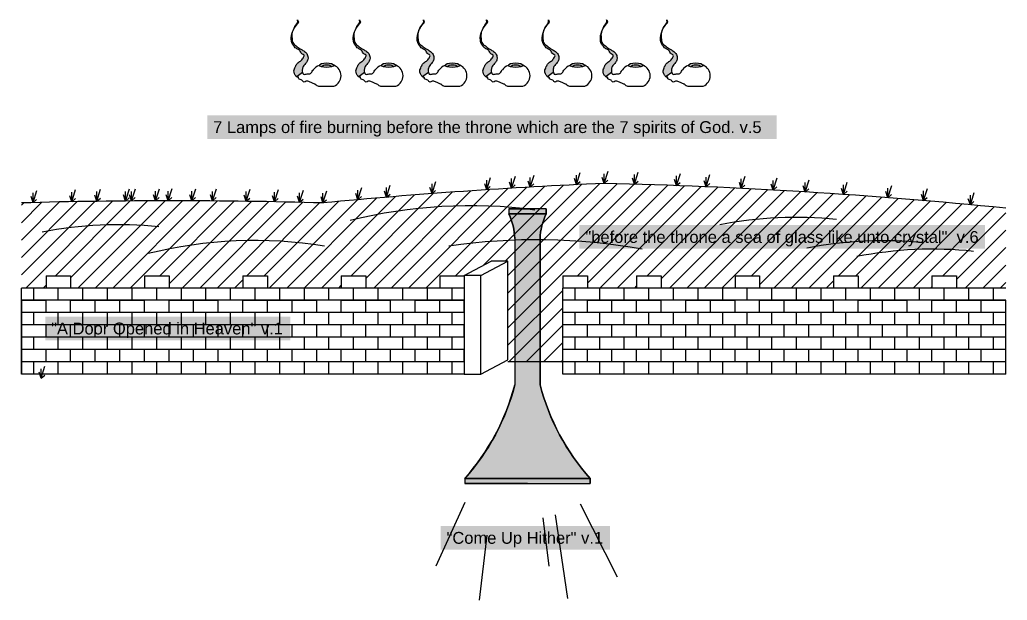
# Model space of a CAD drawing. Header units: inches. Extents: x 10.8 to 60.5, y 1.2 to 19.4.
# Drawn here: x 11.74 to 21.77, y 1.19 to 7.08 of the extents above; entities that cross this region are included whole.
import ezdxf

# ---------------------------------------------------------------- set-up
doc = ezdxf.new("R2010")
doc.units = ezdxf.units.IN
doc.header["$MEASUREMENT"] = 0
for name, color, linetype in [('crystalsea', 130, 'Continuous'), ('Door', 162, 'Continuous'), ('grass', 100, 'Continuous'), ('lamps', 20, 'Continuous'), ('text', 18, 'Continuous'), ('trumpet', 26, 'Continuous')]:
    doc.layers.add(name, color=color, linetype=linetype)
doc.styles.get("Standard").update_dxf_attribs({"font": 'arial.ttf'})

msp = doc.modelspace()

# ---------------------------------------------------------------- hatches: boundary and pattern name
at = {"layer": 'crystalsea'}
h = msp.add_hatch(dxfattribs=at)
h.set_pattern_fill('ANSI31', color=256)
h.set_pattern_definition([(45, (0, -1.25184), (-0.08838835, 0.08838835), [])])
edge = h.paths.add_edge_path()
edge.add_arc((16.387, -48.831), 54.27, 84.3214, 88.6354)
edge.add_arc((20.002, -48.797), 54.27, 92.4537, 95.4783)
edge.add_arc((13.282, -49.023), 54.27, 88.3744, 91.6104)
edge.add_line((11.757, 5.226), (11.757, 4.362))
edge.add_line((11.757, 4.362), (12.007, 4.362))
edge.add_line((12.007, 4.362), (12.007, 4.487))
edge.add_line((12.007, 4.487), (12.257, 4.487))
edge.add_line((12.257, 4.487), (12.257, 4.362))
edge.add_line((12.257, 4.362), (13.007, 4.362))
edge.add_line((13.007, 4.362), (13.007, 4.487))
edge.add_line((13.007, 4.487), (13.257, 4.487))
edge.add_line((13.257, 4.487), (13.257, 4.362))
edge.add_line((13.257, 4.362), (14.007, 4.362))
edge.add_line((14.007, 4.362), (14.007, 4.487))
edge.add_line((14.007, 4.487), (14.257, 4.487))
edge.add_line((14.257, 4.487), (14.257, 4.362))
edge.add_line((14.257, 4.362), (15.007, 4.362))
edge.add_line((15.007, 4.362), (15.007, 4.487))
edge.add_line((15.007, 4.487), (15.257, 4.487))
edge.add_line((15.257, 4.487), (15.257, 4.362))
edge.add_line((15.257, 4.362), (16.007, 4.362))
edge.add_line((16.007, 4.362), (16.007, 4.487))
edge.add_line((16.007, 4.487), (16.252, 4.487))
edge.add_line((16.252, 4.487), (16.531, 4.635))
edge.add_line((16.531, 4.635), (16.7, 4.635))
edge.add_line((16.7, 4.635), (16.7, 3.612))
edge.add_line((16.7, 3.612), (17.257, 3.612))
edge.add_line((17.257, 3.612), (17.257, 4.487))
edge.add_line((17.257, 4.487), (17.507, 4.487))
edge.add_line((17.507, 4.487), (17.507, 4.362))
edge.add_line((17.507, 4.362), (18.007, 4.362))
edge.add_line((18.007, 4.362), (18.007, 4.487))
edge.add_line((18.007, 4.487), (18.257, 4.487))
edge.add_line((18.257, 4.487), (18.257, 4.362))
edge.add_line((18.257, 4.362), (19.007, 4.362))
edge.add_line((19.007, 4.362), (19.007, 4.487))
edge.add_line((19.007, 4.487), (19.257, 4.487))
edge.add_line((19.257, 4.487), (19.257, 4.362))
edge.add_line((19.257, 4.362), (20.007, 4.362))
edge.add_line((20.007, 4.362), (20.007, 4.487))
edge.add_line((20.007, 4.487), (20.257, 4.487))
edge.add_line((20.257, 4.487), (20.257, 4.362))
edge.add_line((20.257, 4.362), (21.007, 4.362))
edge.add_line((21.007, 4.362), (21.007, 4.487))
edge.add_line((21.007, 4.487), (21.257, 4.487))
edge.add_line((21.257, 4.487), (21.257, 4.362))
edge.add_line((21.257, 4.362), (21.757, 4.362))
edge.add_line((21.757, 4.362), (21.757, 5.173))
at = {"layer": 'lamps'}
h = msp.add_hatch(color=256, dxfattribs=at)
h.dxf.hatch_style = 1
edge = h.paths.add_edge_path()
edge.add_spline(control_points=[(14.613, 6.55), (14.61, 6.559), (14.609, 6.578), (14.619, 6.617), (14.65, 6.644), (14.67, 6.679), (14.669, 6.716), (14.653, 6.753), (14.619, 6.773), (14.583, 6.791), (14.552, 6.82), (14.509, 6.845), (14.509, 6.89), (14.504, 6.92), (14.505, 6.938), (14.506, 6.944)], knot_values=[0.874791, 0.874791, 0.874791, 0.874791, 0.9005, 0.934808, 0.988404, 1.022052, 1.052139, 1.095228, 1.136187, 1.167196, 1.216585, 1.265599, 1.302203, 1.341432, 1.358074, 1.358074, 1.358074, 1.358074], degree=3, periodic=0)
edge.add_spline(control_points=[(14.506, 6.944), (14.502, 6.931), (14.497, 6.904), (14.5, 6.87), (14.508, 6.839), (14.527, 6.814), (14.551, 6.788), (14.592, 6.777), (14.596, 6.737), (14.638, 6.729), (14.617, 6.69), (14.595, 6.664), (14.556, 6.646), (14.541, 6.606), (14.521, 6.572), (14.53, 6.537), (14.54, 6.519), (14.547, 6.512)], knot_values=[0.035123, 0.035123, 0.035123, 0.035123, 0.076366, 0.115596, 0.137502, 0.17006, 0.210568, 0.241577, 0.284988, 0.309269, 0.340685, 0.381188, 0.422147, 0.459858, 0.504593, 0.535277, 0.563672, 0.563672, 0.563672, 0.563672], degree=3, periodic=0)
edge.add_spline(control_points=[(14.547, 6.512), (14.551, 6.512), (14.555, 6.511), (14.558, 6.51)], knot_values=[2.377214, 2.377214, 2.377214, 2.377214, 2.387354, 2.387354, 2.387354, 2.387354], degree=3, periodic=0)
edge.add_line((14.558, 6.51), (14.613, 6.55))
h = msp.add_hatch(color=256, dxfattribs=at)
h.dxf.hatch_style = 1
edge = h.paths.add_edge_path()
edge.add_spline(control_points=[(15.243, 6.55), (15.24, 6.559), (15.239, 6.578), (15.249, 6.617), (15.28, 6.644), (15.3, 6.679), (15.299, 6.716), (15.283, 6.753), (15.249, 6.773), (15.213, 6.791), (15.182, 6.82), (15.139, 6.845), (15.139, 6.89), (15.134, 6.92), (15.135, 6.938), (15.136, 6.944)], knot_values=[0.874791, 0.874791, 0.874791, 0.874791, 0.9005, 0.934808, 0.988404, 1.022052, 1.052139, 1.095228, 1.136187, 1.167196, 1.216585, 1.265599, 1.302203, 1.341432, 1.358074, 1.358074, 1.358074, 1.358074], degree=3, periodic=0)
edge.add_spline(control_points=[(15.136, 6.944), (15.132, 6.931), (15.127, 6.904), (15.13, 6.87), (15.138, 6.839), (15.157, 6.814), (15.181, 6.788), (15.221, 6.777), (15.226, 6.737), (15.268, 6.729), (15.247, 6.69), (15.225, 6.664), (15.186, 6.646), (15.171, 6.606), (15.151, 6.572), (15.16, 6.537), (15.17, 6.519), (15.177, 6.512)], knot_values=[0.035123, 0.035123, 0.035123, 0.035123, 0.076366, 0.115596, 0.137502, 0.17006, 0.210568, 0.241577, 0.284988, 0.309269, 0.340685, 0.381188, 0.422147, 0.459858, 0.504593, 0.535277, 0.563672, 0.563672, 0.563672, 0.563672], degree=3, periodic=0)
edge.add_spline(control_points=[(15.177, 6.512), (15.181, 6.512), (15.185, 6.511), (15.188, 6.51)], knot_values=[2.377214, 2.377214, 2.377214, 2.377214, 2.387354, 2.387354, 2.387354, 2.387354], degree=3, periodic=0)
edge.add_line((15.188, 6.51), (15.243, 6.55))
h = msp.add_hatch(color=256, dxfattribs=at)
h.dxf.hatch_style = 1
edge = h.paths.add_edge_path()
edge.add_spline(control_points=[(15.892, 6.55), (15.889, 6.559), (15.888, 6.578), (15.898, 6.617), (15.929, 6.644), (15.949, 6.679), (15.948, 6.716), (15.932, 6.753), (15.898, 6.773), (15.862, 6.791), (15.831, 6.82), (15.788, 6.845), (15.788, 6.89), (15.783, 6.92), (15.784, 6.938), (15.785, 6.944)], knot_values=[0.874791, 0.874791, 0.874791, 0.874791, 0.9005, 0.934808, 0.988404, 1.022052, 1.052139, 1.095228, 1.136187, 1.167196, 1.216585, 1.265599, 1.302203, 1.341432, 1.358074, 1.358074, 1.358074, 1.358074], degree=3, periodic=0)
edge.add_spline(control_points=[(15.785, 6.944), (15.781, 6.931), (15.776, 6.904), (15.779, 6.87), (15.787, 6.839), (15.806, 6.814), (15.83, 6.788), (15.871, 6.777), (15.875, 6.737), (15.917, 6.729), (15.896, 6.69), (15.874, 6.664), (15.835, 6.646), (15.82, 6.606), (15.8, 6.572), (15.809, 6.537), (15.819, 6.519), (15.826, 6.512)], knot_values=[0.035123, 0.035123, 0.035123, 0.035123, 0.076366, 0.115596, 0.137502, 0.17006, 0.210568, 0.241577, 0.284988, 0.309269, 0.340685, 0.381188, 0.422147, 0.459858, 0.504593, 0.535277, 0.563672, 0.563672, 0.563672, 0.563672], degree=3, periodic=0)
edge.add_spline(control_points=[(15.826, 6.512), (15.83, 6.512), (15.834, 6.511), (15.837, 6.51)], knot_values=[2.377214, 2.377214, 2.377214, 2.377214, 2.387354, 2.387354, 2.387354, 2.387354], degree=3, periodic=0)
edge.add_line((15.837, 6.51), (15.892, 6.55))
h = msp.add_hatch(color=256, dxfattribs=at)
h.dxf.hatch_style = 1
edge = h.paths.add_edge_path()
edge.add_spline(control_points=[(16.533, 6.55), (16.531, 6.559), (16.529, 6.578), (16.539, 6.617), (16.571, 6.644), (16.591, 6.679), (16.59, 6.716), (16.574, 6.753), (16.54, 6.773), (16.504, 6.791), (16.473, 6.82), (16.429, 6.845), (16.429, 6.89), (16.425, 6.92), (16.426, 6.938), (16.427, 6.944)], knot_values=[0.874791, 0.874791, 0.874791, 0.874791, 0.9005, 0.934808, 0.988404, 1.022052, 1.052139, 1.095228, 1.136187, 1.167196, 1.216585, 1.265599, 1.302203, 1.341432, 1.358074, 1.358074, 1.358074, 1.358074], degree=3, periodic=0)
edge.add_spline(control_points=[(16.427, 6.944), (16.423, 6.931), (16.418, 6.904), (16.421, 6.87), (16.428, 6.839), (16.448, 6.814), (16.472, 6.788), (16.512, 6.777), (16.516, 6.737), (16.559, 6.729), (16.538, 6.69), (16.515, 6.664), (16.476, 6.646), (16.462, 6.606), (16.442, 6.572), (16.451, 6.537), (16.461, 6.519), (16.468, 6.512)], knot_values=[0.035123, 0.035123, 0.035123, 0.035123, 0.076366, 0.115596, 0.137502, 0.17006, 0.210568, 0.241577, 0.284988, 0.309269, 0.340685, 0.381188, 0.422147, 0.459858, 0.504593, 0.535277, 0.563672, 0.563672, 0.563672, 0.563672], degree=3, periodic=0)
edge.add_spline(control_points=[(16.468, 6.512), (16.471, 6.512), (16.475, 6.511), (16.479, 6.51)], knot_values=[2.377214, 2.377214, 2.377214, 2.377214, 2.387354, 2.387354, 2.387354, 2.387354], degree=3, periodic=0)
edge.add_line((16.479, 6.51), (16.533, 6.55))
h = msp.add_hatch(color=256, dxfattribs=at)
h.dxf.hatch_style = 1
edge = h.paths.add_edge_path()
edge.add_spline(control_points=[(17.161, 6.55), (17.159, 6.559), (17.157, 6.578), (17.167, 6.617), (17.199, 6.644), (17.219, 6.679), (17.217, 6.716), (17.202, 6.753), (17.168, 6.773), (17.131, 6.791), (17.101, 6.82), (17.057, 6.845), (17.057, 6.89), (17.052, 6.92), (17.054, 6.938), (17.054, 6.944)], knot_values=[0.874791, 0.874791, 0.874791, 0.874791, 0.9005, 0.934808, 0.988404, 1.022052, 1.052139, 1.095228, 1.136187, 1.167196, 1.216585, 1.265599, 1.302203, 1.341432, 1.358074, 1.358074, 1.358074, 1.358074], degree=3, periodic=0)
edge.add_spline(control_points=[(17.054, 6.944), (17.051, 6.931), (17.045, 6.904), (17.049, 6.87), (17.056, 6.839), (17.076, 6.814), (17.1, 6.788), (17.14, 6.777), (17.144, 6.737), (17.187, 6.729), (17.165, 6.69), (17.143, 6.664), (17.104, 6.646), (17.09, 6.606), (17.07, 6.572), (17.079, 6.537), (17.089, 6.519), (17.096, 6.512)], knot_values=[0.035123, 0.035123, 0.035123, 0.035123, 0.076366, 0.115596, 0.137502, 0.17006, 0.210568, 0.241577, 0.284988, 0.309269, 0.340685, 0.381188, 0.422147, 0.459858, 0.504593, 0.535277, 0.563672, 0.563672, 0.563672, 0.563672], degree=3, periodic=0)
edge.add_spline(control_points=[(17.096, 6.512), (17.099, 6.512), (17.103, 6.511), (17.107, 6.51)], knot_values=[2.377214, 2.377214, 2.377214, 2.377214, 2.387354, 2.387354, 2.387354, 2.387354], degree=3, periodic=0)
edge.add_line((17.107, 6.51), (17.161, 6.55))
h = msp.add_hatch(color=256, dxfattribs=at)
h.dxf.hatch_style = 1
edge = h.paths.add_edge_path()
edge.add_spline(control_points=[(17.753, 6.55), (17.751, 6.559), (17.749, 6.578), (17.759, 6.617), (17.791, 6.644), (17.81, 6.679), (17.809, 6.716), (17.793, 6.753), (17.76, 6.773), (17.723, 6.791), (17.692, 6.82), (17.649, 6.845), (17.649, 6.89), (17.644, 6.92), (17.646, 6.938), (17.646, 6.944)], knot_values=[0.874791, 0.874791, 0.874791, 0.874791, 0.9005, 0.934808, 0.988404, 1.022052, 1.052139, 1.095228, 1.136187, 1.167196, 1.216585, 1.265599, 1.302203, 1.341432, 1.358074, 1.358074, 1.358074, 1.358074], degree=3, periodic=0)
edge.add_spline(control_points=[(17.646, 6.944), (17.642, 6.931), (17.637, 6.904), (17.64, 6.87), (17.648, 6.839), (17.668, 6.814), (17.691, 6.788), (17.732, 6.777), (17.736, 6.737), (17.779, 6.729), (17.757, 6.69), (17.735, 6.664), (17.696, 6.646), (17.681, 6.606), (17.662, 6.572), (17.671, 6.537), (17.681, 6.519), (17.687, 6.512)], knot_values=[0.035123, 0.035123, 0.035123, 0.035123, 0.076366, 0.115596, 0.137502, 0.17006, 0.210568, 0.241577, 0.284988, 0.309269, 0.340685, 0.381188, 0.422147, 0.459858, 0.504593, 0.535277, 0.563672, 0.563672, 0.563672, 0.563672], degree=3, periodic=0)
edge.add_spline(control_points=[(17.687, 6.512), (17.691, 6.512), (17.695, 6.511), (17.698, 6.51)], knot_values=[2.377214, 2.377214, 2.377214, 2.377214, 2.387354, 2.387354, 2.387354, 2.387354], degree=3, periodic=0)
edge.add_line((17.699, 6.51), (17.753, 6.55))
h = msp.add_hatch(color=256, dxfattribs=at)
h.dxf.hatch_style = 1
edge = h.paths.add_edge_path()
edge.add_spline(control_points=[(18.364, 6.55), (18.362, 6.559), (18.36, 6.578), (18.37, 6.617), (18.401, 6.644), (18.421, 6.679), (18.42, 6.716), (18.404, 6.753), (18.371, 6.773), (18.334, 6.791), (18.303, 6.82), (18.26, 6.845), (18.26, 6.89), (18.255, 6.92), (18.256, 6.938), (18.257, 6.944)], knot_values=[0.874791, 0.874791, 0.874791, 0.874791, 0.9005, 0.934808, 0.988404, 1.022052, 1.052139, 1.095228, 1.136187, 1.167196, 1.216585, 1.265599, 1.302203, 1.341432, 1.358074, 1.358074, 1.358074, 1.358074], degree=3, periodic=0)
edge.add_spline(control_points=[(18.257, 6.944), (18.253, 6.931), (18.248, 6.904), (18.251, 6.87), (18.259, 6.839), (18.278, 6.814), (18.302, 6.788), (18.343, 6.777), (18.347, 6.737), (18.39, 6.729), (18.368, 6.69), (18.346, 6.664), (18.307, 6.646), (18.292, 6.606), (18.273, 6.572), (18.282, 6.537), (18.292, 6.519), (18.298, 6.512)], knot_values=[0.035123, 0.035123, 0.035123, 0.035123, 0.076366, 0.115596, 0.137502, 0.17006, 0.210568, 0.241577, 0.284988, 0.309269, 0.340685, 0.381188, 0.422147, 0.459858, 0.504593, 0.535277, 0.563672, 0.563672, 0.563672, 0.563672], degree=3, periodic=0)
edge.add_spline(control_points=[(18.298, 6.512), (18.302, 6.512), (18.306, 6.511), (18.309, 6.51)], knot_values=[2.377214, 2.377214, 2.377214, 2.377214, 2.387354, 2.387354, 2.387354, 2.387354], degree=3, periodic=0)
edge.add_line((18.31, 6.51), (18.364, 6.55))
h = msp.add_hatch(color=256, dxfattribs=at)
h.dxf.hatch_style = 1
edge = h.paths.add_edge_path()
edge.add_ellipse((14.857, 6.623), major_axis=(0.0731, 0), ratio=0.313618, start_angle=313.91, end_angle=588.4997)
edge.add_ellipse((14.858, 6.602), major_axis=(0.0502, 0), ratio=0.456322, start_angle=370.1759, end_angle=531.4803, ccw=False)
h = msp.add_hatch(color=256, dxfattribs=at)
h.dxf.hatch_style = 1
edge = h.paths.add_edge_path()
edge.add_ellipse((15.487, 6.623), major_axis=(0.0731, 0), ratio=0.313618, start_angle=313.91, end_angle=588.4997)
edge.add_ellipse((15.488, 6.602), major_axis=(0.0502, 0), ratio=0.456322, start_angle=370.1759, end_angle=531.4803, ccw=False)
h = msp.add_hatch(color=256, dxfattribs=at)
h.dxf.hatch_style = 1
edge = h.paths.add_edge_path()
edge.add_ellipse((16.136, 6.623), major_axis=(0.0731, 0), ratio=0.313618, start_angle=313.91, end_angle=588.4997)
edge.add_ellipse((16.137, 6.602), major_axis=(0.0502, 0), ratio=0.456322, start_angle=370.1759, end_angle=531.4803, ccw=False)
h = msp.add_hatch(color=256, dxfattribs=at)
h.dxf.hatch_style = 1
edge = h.paths.add_edge_path()
edge.add_ellipse((16.778, 6.623), major_axis=(0.0731, 0), ratio=0.313618, start_angle=313.91, end_angle=588.4997)
edge.add_ellipse((16.779, 6.602), major_axis=(0.0502, 0), ratio=0.456322, start_angle=370.1759, end_angle=531.4803, ccw=False)
h = msp.add_hatch(color=256, dxfattribs=at)
h.dxf.hatch_style = 1
edge = h.paths.add_edge_path()
edge.add_ellipse((17.406, 6.623), major_axis=(0.0731, 0), ratio=0.313618, start_angle=313.91, end_angle=588.4997)
edge.add_ellipse((17.407, 6.602), major_axis=(0.0502, 0), ratio=0.456322, start_angle=370.1759, end_angle=531.4803, ccw=False)
h = msp.add_hatch(color=256, dxfattribs=at)
h.dxf.hatch_style = 1
edge = h.paths.add_edge_path()
edge.add_ellipse((17.997, 6.623), major_axis=(0.0731, 0), ratio=0.313618, start_angle=313.91, end_angle=588.4997)
edge.add_ellipse((17.999, 6.602), major_axis=(0.0502, 0), ratio=0.456322, start_angle=370.1759, end_angle=531.4803, ccw=False)
h = msp.add_hatch(color=256, dxfattribs=at)
h.dxf.hatch_style = 1
edge = h.paths.add_edge_path()
edge.add_ellipse((18.608, 6.623), major_axis=(0.0731, 0), ratio=0.313618, start_angle=313.91, end_angle=588.4997)
edge.add_ellipse((18.61, 6.602), major_axis=(0.0502, 0), ratio=0.456322, start_angle=370.1759, end_angle=531.4803, ccw=False)
at = {"layer": 'trumpet'}
h = msp.add_hatch(color=256, dxfattribs=at)
h.dxf.hatch_style = 1
h.paths.add_polyline_path([(17.027, 3.378), (17.027, 4.864, -0.109008), (17.089, 5.114), (16.899, 5.114), (16.708, 5.114, -0.109008), (16.77, 4.864), (16.77, 3.378, -0.119848), (16.261, 2.428), (16.899, 2.428), (17.536, 2.428, -0.119848)])
h.paths.add_polyline_path([(17.536, 2.428), (16.899, 2.428), (16.261, 2.428), (16.261, 2.378), (16.899, 2.378), (17.536, 2.378)])
h.paths.add_polyline_path([(17.089, 5.164), (16.899, 5.164), (16.708, 5.164), (16.708, 5.114), (16.899, 5.114), (17.089, 5.114)])

# ---------------------------------------------------------------- linework, layer by layer
at = {"layer": 'crystalsea'}
msp.add_line((17.257, 3.612), (16.7, 3.612), dxfattribs=at)
for centre, radius, start, end in [((20.002, -48.797), 54.27, 92.4537, 95.4783), ((16.387, -48.831), 54.27, 84.3214, 88.6354), ((13.282, -49.023), 54.27, 88.3744, 91.6104), ((16.316, 0.196), 5.001, 82.4452, 104.1244), ((19.623, 1.113), 3.966, 83.9819, 101.2162), ((12.738, 1.038), 3.966, 83.9819, 101.2162), ((14.125, 0.387), 4.457, 80.8076, 104.0152), ((16.981, -1.351), 6.202, 79.9438, 98.17), ((20.508, 0.876), 3.966, 83.9819, 101.2162), ((21.015, 0.79), 3.966, 83.9819, 101.2162)]:
    msp.add_arc(centre, radius, start, end, dxfattribs=at)
at = {"layer": 'Door'}
for p, q in [((16.257, 4.489), (16.531, 4.635)), ((16.425, 4.489), (16.7, 4.635)), ((16.7, 4.635), (16.531, 4.635)), ((16.7, 3.633), (16.7, 4.635)), ((12.007, 4.487), (12.257, 4.487)), ((12.007, 4.487), (12.007, 4.362)), ((12.257, 4.487), (12.257, 4.362)), ((13.007, 4.487), (13.007, 4.362)), ((13.007, 4.487), (13.257, 4.487)), ((13.257, 4.487), (13.257, 4.362)), ((14.007, 4.487), (14.007, 4.362)), ((14.007, 4.487), (14.257, 4.487)), ((14.257, 4.487), (14.257, 4.362)), ((15.007, 4.487), (15.007, 4.362)), ((15.007, 4.487), (15.257, 4.487)), ((15.257, 4.487), (15.257, 4.362)), ((16.007, 4.487), (16.007, 4.362)), ((16.007, 4.487), (16.257, 4.487)), ((16.257, 4.487), (16.257, 4.362)), ((16.257, 4.487), (16.257, 3.487)), ((17.257, 4.487), (17.257, 4.362)), ((17.257, 4.487), (17.507, 4.487)), ((17.507, 4.487), (17.507, 4.362)), ((18.007, 4.487), (18.007, 4.362)), ((18.007, 4.487), (18.257, 4.487)), ((18.257, 4.487), (18.257, 4.362)), ((19.007, 4.487), (19.007, 4.362)), ((19.007, 4.487), (19.257, 4.487)), ((19.257, 4.487), (19.257, 4.362)), ((20.007, 4.487), (20.007, 4.362)), ((20.007, 4.487), (20.257, 4.487)), ((20.257, 4.487), (20.257, 4.362)), ((21.007, 4.487), (21.007, 4.362)), ((21.007, 4.487), (21.257, 4.487)), ((21.257, 4.487), (21.257, 4.362)), ((11.757, 3.487), (11.757, 4.362)), ((16.257, 4.362), (11.757, 4.362)), ((11.882, 4.237), (11.882, 4.362)), ((12.132, 4.237), (12.132, 4.362)), ((12.382, 4.237), (12.382, 4.362)), ((12.632, 4.237), (12.632, 4.362)), ((12.882, 4.237), (12.882, 4.362)), ((13.132, 4.237), (13.132, 4.362)), ((13.382, 4.237), (13.382, 4.362)), ((13.632, 4.237), (13.632, 4.362)), ((13.882, 4.237), (13.882, 4.362)), ((14.132, 4.237), (14.132, 4.362)), ((14.382, 4.237), (14.382, 4.362)), ((14.632, 4.237), (14.632, 4.362)), ((14.882, 4.237), (14.882, 4.362)), ((15.132, 4.237), (15.132, 4.362)), ((15.382, 4.237), (15.382, 4.362)), ((15.632, 4.237), (15.632, 4.362)), ((15.882, 4.237), (15.882, 4.362)), ((16.132, 4.237), (16.132, 4.362)), ((21.757, 4.362), (17.257, 4.362)), ((17.257, 3.487), (17.257, 4.362)), ((17.382, 4.237), (17.382, 4.362)), ((17.632, 4.237), (17.632, 4.362)), ((17.882, 4.237), (17.882, 4.362)), ((18.132, 4.237), (18.132, 4.362)), ((18.382, 4.237), (18.382, 4.362)), ((18.632, 4.237), (18.632, 4.362)), ((18.882, 4.237), (18.882, 4.362)), ((19.132, 4.237), (19.132, 4.362)), ((19.382, 4.237), (19.382, 4.362)), ((19.632, 4.237), (19.632, 4.362)), ((19.882, 4.237), (19.882, 4.362)), ((20.132, 4.237), (20.132, 4.362)), ((20.382, 4.237), (20.382, 4.362)), ((20.632, 4.237), (20.632, 4.362)), ((20.882, 4.237), (20.882, 4.362)), ((21.132, 4.237), (21.132, 4.362)), ((21.382, 4.237), (21.382, 4.362)), ((21.632, 4.237), (21.632, 4.362)), ((11.757, 4.237), (12.007, 4.237)), ((11.757, 4.237), (11.757, 3.487)), ((13.507, 4.237), (11.757, 4.237)), ((12.007, 4.112), (12.007, 4.237)), ((12.257, 4.237), (13.007, 4.237)), ((12.257, 4.112), (12.257, 4.237)), ((12.507, 4.112), (12.507, 4.237)), ((12.757, 4.112), (12.757, 4.237)), ((13.007, 4.112), (13.007, 4.237)), ((13.257, 4.237), (13.507, 4.237)), ((13.257, 4.112), (13.257, 4.237)), ((13.507, 4.112), (13.507, 4.237)), ((13.507, 4.237), (13.757, 4.237)), ((15.257, 4.237), (13.507, 4.237)), ((13.757, 4.112), (13.757, 4.237)), ((14.007, 4.237), (14.757, 4.237)), ((14.007, 4.112), (14.007, 4.237)), ((14.257, 4.112), (14.257, 4.237)), ((14.507, 4.112), (14.507, 4.237)), ((14.757, 4.112), (14.757, 4.237)), ((15.007, 4.237), (15.257, 4.237)), ((15.007, 4.112), (15.007, 4.237)), ((15.257, 4.112), (15.257, 4.237)), ((15.257, 4.237), (15.507, 4.237)), ((16.257, 4.237), (15.257, 4.237)), ((15.507, 4.112), (15.507, 4.237)), ((15.757, 4.237), (16.257, 4.237)), ((15.757, 4.112), (15.757, 4.237)), ((16.007, 4.112), (16.007, 4.237)), ((16.257, 4.112), (16.257, 4.237)), ((18.757, 4.237), (17.257, 4.237)), ((17.507, 4.237), (18.257, 4.237)), ((17.507, 4.112), (17.507, 4.237)), ((17.757, 4.112), (17.757, 4.237)), ((18.007, 4.112), (18.007, 4.237)), ((18.257, 4.112), (18.257, 4.237)), ((18.507, 4.237), (18.757, 4.237)), ((18.507, 4.112), (18.507, 4.237)), ((18.757, 4.112), (18.757, 4.237)), ((18.757, 4.237), (19.007, 4.237)), ((20.507, 4.237), (18.757, 4.237)), ((19.007, 4.112), (19.007, 4.237)), ((19.257, 4.237), (20.007, 4.237)), ((19.257, 4.112), (19.257, 4.237)), ((19.507, 4.112), (19.507, 4.237)), ((19.757, 4.112), (19.757, 4.237)), ((20.007, 4.112), (20.007, 4.237)), ((20.257, 4.237), (20.507, 4.237)), ((20.257, 4.112), (20.257, 4.237)), ((20.507, 4.112), (20.507, 4.237)), ((20.507, 4.237), (20.757, 4.237)), ((21.757, 4.237), (20.507, 4.237)), ((20.757, 4.112), (20.757, 4.237)), ((21.007, 4.237), (21.757, 4.237)), ((21.007, 4.112), (21.007, 4.237)), ((21.257, 4.112), (21.257, 4.237)), ((21.507, 4.112), (21.507, 4.237)), ((21.757, 3.487), (21.757, 4.237)), ((21.757, 4.112), (21.757, 4.237)), ((13.507, 4.112), (11.757, 4.112)), ((11.882, 3.987), (11.882, 4.112)), ((12.132, 3.987), (12.132, 4.112)), ((12.382, 3.987), (12.382, 4.112)), ((12.632, 3.987), (12.632, 4.112)), ((12.882, 3.987), (12.882, 4.112)), ((13.132, 3.987), (13.132, 4.112)), ((13.382, 3.987), (13.382, 4.112)), ((15.257, 4.112), (13.507, 4.112)), ((13.632, 3.987), (13.632, 4.112)), ((13.882, 3.987), (13.882, 4.112)), ((14.132, 3.987), (14.132, 4.112)), ((14.382, 3.987), (14.382, 4.112)), ((14.632, 3.987), (14.632, 4.112)), ((14.882, 3.987), (14.882, 4.112)), ((15.132, 3.987), (15.132, 4.112)), ((16.257, 4.112), (15.257, 4.112)), ((15.382, 3.987), (15.382, 4.112)), ((15.632, 3.987), (15.632, 4.112)), ((15.882, 3.987), (15.882, 4.112)), ((16.132, 3.987), (16.132, 4.112)), ((18.757, 4.112), (17.257, 4.112)), ((17.382, 3.987), (17.382, 4.112)), ((17.632, 3.987), (17.632, 4.112)), ((17.882, 3.987), (17.882, 4.112)), ((18.132, 3.987), (18.132, 4.112)), ((18.382, 3.987), (18.382, 4.112)), ((18.632, 3.987), (18.632, 4.112)), ((20.507, 4.112), (18.757, 4.112)), ((18.882, 3.987), (18.882, 4.112)), ((19.132, 3.987), (19.132, 4.112)), ((19.382, 3.987), (19.382, 4.112)), ((19.632, 3.987), (19.632, 4.112)), ((19.882, 3.987), (19.882, 4.112)), ((20.132, 3.987), (20.132, 4.112)), ((20.382, 3.987), (20.382, 4.112)), ((21.757, 4.112), (20.507, 4.112)), ((20.632, 3.987), (20.632, 4.112)), ((20.882, 3.987), (20.882, 4.112)), ((21.132, 3.987), (21.132, 4.112)), ((21.382, 3.987), (21.382, 4.112)), ((21.632, 3.987), (21.632, 4.112)), ((13.507, 3.987), (11.757, 3.987)), ((12.007, 3.862), (12.007, 3.987)), ((12.257, 3.862), (12.257, 3.987)), ((12.507, 3.862), (12.507, 3.987)), ((12.757, 3.862), (12.757, 3.987)), ((13.007, 3.862), (13.007, 3.987)), ((13.257, 3.862), (13.257, 3.987)), ((13.507, 3.862), (13.507, 3.987)), ((15.257, 3.987), (13.507, 3.987)), ((13.757, 3.862), (13.757, 3.987)), ((14.007, 3.862), (14.007, 3.987)), ((14.257, 3.862), (14.257, 3.987)), ((14.507, 3.862), (14.507, 3.987)), ((14.757, 3.862), (14.757, 3.987)), ((15.007, 3.862), (15.007, 3.987)), ((15.257, 3.862), (15.257, 3.987)), ((16.257, 3.987), (15.257, 3.987)), ((15.507, 3.862), (15.507, 3.987)), ((15.757, 3.862), (15.757, 3.987)), ((16.007, 3.862), (16.007, 3.987)), ((16.257, 3.862), (16.257, 3.987)), ((18.757, 3.987), (17.257, 3.987)), ((17.257, 3.862), (17.257, 3.987)), ((17.507, 3.862), (17.507, 3.987)), ((17.757, 3.862), (17.757, 3.987)), ((18.007, 3.862), (18.007, 3.987)), ((18.257, 3.862), (18.257, 3.987)), ((18.507, 3.862), (18.507, 3.987)), ((18.757, 3.862), (18.757, 3.987)), ((20.507, 3.987), (18.757, 3.987)), ((19.007, 3.862), (19.007, 3.987)), ((19.257, 3.862), (19.257, 3.987)), ((19.507, 3.862), (19.507, 3.987)), ((19.757, 3.862), (19.757, 3.987)), ((20.007, 3.862), (20.007, 3.987)), ((20.257, 3.862), (20.257, 3.987)), ((20.507, 3.862), (20.507, 3.987)), ((21.757, 3.987), (20.507, 3.987)), ((20.757, 3.862), (20.757, 3.987)), ((21.007, 3.862), (21.007, 3.987)), ((21.257, 3.862), (21.257, 3.987)), ((21.507, 3.862), (21.507, 3.987)), ((21.757, 3.862), (21.757, 3.987)), ((13.507, 3.862), (11.757, 3.862)), ((11.882, 3.737), (11.882, 3.862)), ((12.132, 3.737), (12.132, 3.862)), ((12.382, 3.737), (12.382, 3.862)), ((12.632, 3.737), (12.632, 3.862)), ((12.882, 3.737), (12.882, 3.862)), ((13.132, 3.737), (13.132, 3.862)), ((13.382, 3.737), (13.382, 3.862)), ((15.257, 3.862), (13.507, 3.862)), ((13.632, 3.737), (13.632, 3.862)), ((13.882, 3.737), (13.882, 3.862)), ((14.132, 3.737), (14.132, 3.862)), ((14.382, 3.737), (14.382, 3.862)), ((14.632, 3.737), (14.632, 3.862)), ((14.882, 3.737), (14.882, 3.862)), ((15.132, 3.737), (15.132, 3.862)), ((16.257, 3.862), (15.257, 3.862)), ((15.382, 3.737), (15.382, 3.862)), ((15.632, 3.737), (15.632, 3.862)), ((15.882, 3.737), (15.882, 3.862)), ((16.132, 3.737), (16.132, 3.862)), ((18.757, 3.862), (17.257, 3.862)), ((17.382, 3.737), (17.382, 3.862)), ((17.632, 3.737), (17.632, 3.862)), ((17.882, 3.737), (17.882, 3.862)), ((18.132, 3.737), (18.132, 3.862)), ((18.382, 3.737), (18.382, 3.862)), ((18.632, 3.737), (18.632, 3.862)), ((20.507, 3.862), (18.757, 3.862)), ((18.882, 3.737), (18.882, 3.862)), ((19.132, 3.737), (19.132, 3.862)), ((19.382, 3.737), (19.382, 3.862)), ((19.632, 3.737), (19.632, 3.862)), ((19.882, 3.737), (19.882, 3.862)), ((20.132, 3.737), (20.132, 3.862)), ((20.382, 3.737), (20.382, 3.862)), ((21.757, 3.862), (20.507, 3.862)), ((20.632, 3.737), (20.632, 3.862)), ((20.882, 3.737), (20.882, 3.862)), ((21.132, 3.737), (21.132, 3.862)), ((21.382, 3.737), (21.382, 3.862)), ((21.632, 3.737), (21.632, 3.862)), ((13.507, 3.737), (11.757, 3.737)), ((12.007, 3.612), (12.007, 3.737)), ((12.257, 3.612), (12.257, 3.737)), ((12.507, 3.612), (12.507, 3.737)), ((12.757, 3.612), (12.757, 3.737)), ((13.007, 3.612), (13.007, 3.737)), ((13.257, 3.612), (13.257, 3.737)), ((13.507, 3.612), (13.507, 3.737)), ((15.257, 3.737), (13.507, 3.737)), ((13.757, 3.612), (13.757, 3.737)), ((14.007, 3.612), (14.007, 3.737)), ((14.257, 3.612), (14.257, 3.737)), ((14.507, 3.612), (14.507, 3.737)), ((14.757, 3.612), (14.757, 3.737)), ((15.007, 3.612), (15.007, 3.737)), ((15.257, 3.612), (15.257, 3.737)), ((16.257, 3.737), (15.257, 3.737)), ((15.507, 3.612), (15.507, 3.737)), ((15.757, 3.612), (15.757, 3.737)), ((16.007, 3.612), (16.007, 3.737)), ((16.257, 3.612), (16.257, 3.737)), ((18.757, 3.737), (17.257, 3.737)), ((17.257, 3.612), (17.257, 3.737)), ((17.507, 3.612), (17.507, 3.737)), ((17.757, 3.612), (17.757, 3.737)), ((18.007, 3.612), (18.007, 3.737)), ((18.257, 3.612), (18.257, 3.737)), ((18.507, 3.612), (18.507, 3.737)), ((18.757, 3.612), (18.757, 3.737)), ((20.507, 3.737), (18.757, 3.737)), ((19.007, 3.612), (19.007, 3.737)), ((19.257, 3.612), (19.257, 3.737)), ((19.507, 3.612), (19.507, 3.737)), ((19.757, 3.612), (19.757, 3.737)), ((20.007, 3.612), (20.007, 3.737)), ((20.257, 3.612), (20.257, 3.737)), ((20.507, 3.612), (20.507, 3.737)), ((21.757, 3.737), (20.507, 3.737)), ((20.757, 3.612), (20.757, 3.737)), ((21.007, 3.612), (21.007, 3.737)), ((21.257, 3.612), (21.257, 3.737)), ((21.507, 3.612), (21.507, 3.737)), ((21.757, 3.612), (21.757, 3.737)), ((16.425, 3.487), (16.7, 3.633)), ((13.507, 3.612), (11.757, 3.612)), ((11.882, 3.487), (11.882, 3.612)), ((12.132, 3.487), (12.132, 3.612)), ((12.382, 3.487), (12.382, 3.612)), ((12.632, 3.487), (12.632, 3.612)), ((12.882, 3.487), (12.882, 3.612)), ((13.132, 3.487), (13.132, 3.612)), ((13.382, 3.487), (13.382, 3.612)), ((15.257, 3.612), (13.507, 3.612)), ((13.632, 3.487), (13.632, 3.612)), ((13.882, 3.487), (13.882, 3.612)), ((14.132, 3.487), (14.132, 3.612)), ((14.382, 3.487), (14.382, 3.612)), ((14.632, 3.487), (14.632, 3.612)), ((14.882, 3.487), (14.882, 3.612)), ((15.132, 3.487), (15.132, 3.612)), ((16.257, 3.612), (15.257, 3.612)), ((15.382, 3.487), (15.382, 3.612)), ((15.632, 3.487), (15.632, 3.612)), ((15.882, 3.487), (15.882, 3.612)), ((16.132, 3.487), (16.132, 3.612)), ((18.757, 3.612), (17.257, 3.612)), ((17.382, 3.487), (17.382, 3.612)), ((17.632, 3.487), (17.632, 3.612)), ((17.882, 3.487), (17.882, 3.612)), ((18.132, 3.487), (18.132, 3.612)), ((18.382, 3.487), (18.382, 3.612)), ((18.632, 3.487), (18.632, 3.612)), ((20.507, 3.612), (18.757, 3.612)), ((18.882, 3.487), (18.882, 3.612)), ((19.132, 3.487), (19.132, 3.612)), ((19.382, 3.487), (19.382, 3.612)), ((19.632, 3.487), (19.632, 3.612)), ((19.882, 3.487), (19.882, 3.612)), ((20.132, 3.487), (20.132, 3.612)), ((20.382, 3.487), (20.382, 3.612)), ((21.757, 3.612), (20.507, 3.612)), ((20.632, 3.487), (20.632, 3.612)), ((20.882, 3.487), (20.882, 3.612)), ((21.132, 3.487), (21.132, 3.612)), ((21.382, 3.487), (21.382, 3.612)), ((21.632, 3.487), (21.632, 3.612)), ((16.257, 3.487), (11.757, 3.487)), ((21.757, 3.487), (17.257, 3.487))]:
    msp.add_line(p, q, dxfattribs=at)
msp.add_lwpolyline([(16.257, 3.487), (16.425, 3.487), (16.425, 4.489), (16.257, 4.489)], close=True, dxfattribs=at)
at = {"layer": 'grass'}
for p, q in [((17.396, 5.411), (17.435, 5.534)), ((17.679, 5.423), (17.718, 5.547)), ((17.679, 5.423), (17.679, 5.521)), ((17.985, 5.415), (18.024, 5.539)), ((18.412, 5.401), (18.452, 5.525)), ((15.929, 5.32), (15.968, 5.444)), ((15.929, 5.32), (15.929, 5.418)), ((16.484, 5.359), (16.464, 5.42)), ((16.484, 5.359), (16.523, 5.483)), ((16.484, 5.359), (16.484, 5.457)), ((16.737, 5.375), (16.717, 5.436)), ((16.737, 5.375), (16.776, 5.498)), ((16.737, 5.375), (16.737, 5.473)), ((16.926, 5.386), (16.905, 5.447)), ((16.926, 5.386), (16.965, 5.509)), ((16.926, 5.386), (16.926, 5.484)), ((16.926, 5.386), (16.962, 5.419)), ((17.396, 5.411), (17.376, 5.472)), ((17.396, 5.411), (17.396, 5.508)), ((17.396, 5.411), (17.433, 5.444)), ((17.679, 5.423), (17.658, 5.485)), ((17.679, 5.423), (17.716, 5.456)), ((17.985, 5.415), (17.965, 5.477)), ((17.985, 5.415), (17.985, 5.513)), ((17.985, 5.415), (18.022, 5.448)), ((18.412, 5.401), (18.392, 5.462)), ((18.412, 5.401), (18.412, 5.499)), ((18.412, 5.401), (18.449, 5.434)), ((18.713, 5.389), (18.693, 5.45)), ((18.713, 5.389), (18.752, 5.513)), ((18.713, 5.389), (18.713, 5.487)), ((18.713, 5.389), (18.75, 5.422)), ((19.071, 5.372), (19.051, 5.434)), ((19.071, 5.372), (19.11, 5.496)), ((19.071, 5.372), (19.071, 5.47)), ((19.396, 5.355), (19.435, 5.479)), ((19.396, 5.355), (19.396, 5.453)), ((19.72, 5.336), (19.759, 5.46)), ((19.72, 5.336), (19.72, 5.434)), ((20.109, 5.311), (20.148, 5.435)), ((11.875, 5.229), (11.914, 5.352)), ((11.875, 5.229), (11.875, 5.327)), ((12.269, 5.238), (12.308, 5.361)), ((12.269, 5.238), (12.269, 5.335)), ((12.523, 5.242), (12.562, 5.365)), ((12.523, 5.242), (12.523, 5.34)), ((12.816, 5.245), (12.855, 5.369)), ((12.816, 5.245), (12.816, 5.343)), ((12.876, 5.246), (12.915, 5.369)), ((12.876, 5.246), (12.876, 5.343)), ((13.119, 5.247), (13.159, 5.37)), ((13.119, 5.247), (13.119, 5.345)), ((13.249, 5.247), (13.288, 5.371)), ((13.249, 5.247), (13.249, 5.345)), ((13.49, 5.247), (13.529, 5.37)), ((13.49, 5.247), (13.49, 5.344)), ((13.7, 5.246), (13.739, 5.369)), ((13.7, 5.246), (13.7, 5.343)), ((14.042, 5.242), (14.081, 5.365)), ((14.042, 5.242), (14.042, 5.34)), ((14.33, 5.237), (14.369, 5.361)), ((14.33, 5.237), (14.33, 5.335)), ((14.583, 5.232), (14.622, 5.355)), ((14.583, 5.232), (14.583, 5.329)), ((14.821, 5.225), (14.86, 5.349)), ((14.821, 5.225), (14.821, 5.323)), ((15.176, 5.258), (15.155, 5.32)), ((15.176, 5.258), (15.215, 5.382)), ((15.176, 5.258), (15.176, 5.356)), ((15.466, 5.283), (15.445, 5.345)), ((15.466, 5.283), (15.505, 5.407)), ((15.466, 5.283), (15.466, 5.381)), ((15.929, 5.32), (15.908, 5.382)), ((15.929, 5.32), (15.965, 5.353)), ((16.484, 5.359), (16.521, 5.392)), ((16.737, 5.375), (16.774, 5.408)), ((19.071, 5.372), (19.108, 5.405)), ((19.396, 5.355), (19.375, 5.417)), ((19.396, 5.355), (19.432, 5.388)), ((19.72, 5.336), (19.7, 5.398)), ((19.72, 5.336), (19.757, 5.369)), ((20.109, 5.311), (20.089, 5.372)), ((20.109, 5.311), (20.109, 5.409)), ((20.109, 5.311), (20.146, 5.344)), ((20.56, 5.278), (20.54, 5.34)), ((20.56, 5.278), (20.6, 5.402)), ((20.56, 5.278), (20.56, 5.376)), ((20.922, 5.249), (20.961, 5.373)), ((20.922, 5.249), (20.922, 5.347)), ((21.398, 5.207), (21.437, 5.331)), ((11.875, 5.229), (11.855, 5.29)), ((11.875, 5.229), (11.912, 5.262)), ((12.269, 5.238), (12.249, 5.299)), ((12.269, 5.238), (12.306, 5.271)), ((12.523, 5.242), (12.503, 5.303)), ((12.523, 5.242), (12.56, 5.275)), ((12.816, 5.245), (12.796, 5.307)), ((12.816, 5.245), (12.853, 5.278)), ((12.876, 5.246), (12.855, 5.307)), ((12.876, 5.246), (12.912, 5.279)), ((13.119, 5.247), (13.099, 5.308)), ((13.119, 5.247), (13.156, 5.28)), ((13.249, 5.247), (13.228, 5.309)), ((13.249, 5.247), (13.285, 5.28)), ((13.49, 5.247), (13.469, 5.308)), ((13.49, 5.247), (13.527, 5.28)), ((13.7, 5.246), (13.679, 5.307)), ((13.7, 5.246), (13.737, 5.279)), ((14.042, 5.242), (14.021, 5.303)), ((14.042, 5.242), (14.078, 5.275)), ((14.33, 5.237), (14.309, 5.298)), ((14.33, 5.237), (14.366, 5.27)), ((14.583, 5.232), (14.562, 5.293)), ((14.583, 5.232), (14.619, 5.265)), ((14.821, 5.225), (14.801, 5.287)), ((14.821, 5.225), (14.858, 5.258)), ((15.176, 5.258), (15.212, 5.291)), ((15.466, 5.283), (15.502, 5.316)), ((20.56, 5.278), (20.597, 5.311)), ((20.922, 5.249), (20.902, 5.31)), ((20.922, 5.249), (20.959, 5.282)), ((21.398, 5.207), (21.377, 5.268)), ((21.398, 5.207), (21.398, 5.305)), ((21.398, 5.207), (21.434, 5.24)), ((11.957, 3.446), (11.996, 3.569)), ((11.957, 3.446), (11.957, 3.543)), ((11.957, 3.446), (11.937, 3.507)), ((11.957, 3.446), (11.994, 3.479))]:
    msp.add_line(p, q, dxfattribs=at)
at = {"layer": 'lamps'}
for p, q in [((14.776, 6.41), (14.933, 6.411)), ((15.406, 6.41), (15.563, 6.411)), ((16.055, 6.41), (16.212, 6.411)), ((16.697, 6.41), (16.853, 6.411)), ((17.325, 6.41), (17.481, 6.411)), ((17.917, 6.41), (18.073, 6.411)), ((18.528, 6.41), (18.684, 6.411))]:
    msp.add_line(p, q, dxfattribs=at)
for points in [[(14.613, 6.55), (14.558, 6.51), (14.558, 6.51)], [(15.243, 6.55), (15.188, 6.51), (15.188, 6.51)], [(15.892, 6.55), (15.837, 6.51), (15.837, 6.51)], [(16.533, 6.55), (16.479, 6.51), (16.479, 6.51)], [(17.161, 6.55), (17.107, 6.51), (17.107, 6.51)], [(17.753, 6.55), (17.698, 6.51), (17.698, 6.51)], [(18.364, 6.55), (18.309, 6.51), (18.309, 6.51)]]:
    msp.add_lwpolyline(points, dxfattribs=at)
for centre, start, end in [((14.818, 6.515), 108.7739, 147.4974), ((14.892, 6.517), 291.1395, 68.9648), ((15.448, 6.515), 108.7739, 147.4974), ((15.522, 6.517), 291.1395, 68.9648), ((16.097, 6.515), 108.7739, 147.4974), ((16.171, 6.517), 291.1395, 68.9648), ((16.739, 6.515), 108.7739, 147.4974), ((16.812, 6.517), 291.1395, 68.9648), ((17.367, 6.515), 108.7739, 147.4974), ((17.44, 6.517), 291.1395, 68.9648), ((17.958, 6.515), 108.7739, 147.4974), ((18.032, 6.517), 291.1395, 68.9648), ((18.569, 6.515), 108.7739, 147.4974), ((18.643, 6.517), 291.1395, 68.9648), ((14.818, 6.515), 228.5311, 248.3942), ((15.448, 6.515), 228.5311, 248.3942), ((16.097, 6.515), 228.5311, 248.3942), ((16.739, 6.515), 228.5311, 248.3942), ((17.367, 6.515), 228.5311, 248.3942), ((17.958, 6.515), 228.5311, 248.3942), ((18.569, 6.515), 228.5311, 248.3942)]:
    msp.add_arc(centre, 0.113, start, end, dxfattribs=at)
for centre in [(14.857, 6.623), (15.487, 6.623), (16.136, 6.623), (16.778, 6.623), (17.406, 6.623), (17.997, 6.623), (18.608, 6.623)]:
    msp.add_ellipse(centre, major_axis=(0.0731, 0), ratio=0.313618, dxfattribs=at)
for centre in [(14.858, 6.602), (15.488, 6.602), (16.137, 6.602), (16.779, 6.602), (17.407, 6.602), (17.999, 6.602), (18.61, 6.602)]:
    msp.add_ellipse(centre, major_axis=(0.0502, 0), ratio=0.456322, start_param=6.440309, end_param=9.276081, dxfattribs=at)
for points, knots in [([(14.577, 6.494), (14.566, 6.499), (14.546, 6.508), (14.53, 6.537), (14.521, 6.572), (14.541, 6.606), (14.556, 6.646), (14.595, 6.664), (14.617, 6.69), (14.638, 6.729), (14.596, 6.737), (14.592, 6.777), (14.551, 6.788), (14.527, 6.814), (14.508, 6.839), (14.5, 6.87), (14.496, 6.918), (14.517, 6.98), (14.544, 7.032), (14.569, 7.06), (14.556, 7.096), (14.578, 7.059), (14.531, 7.019), (14.498, 6.956), (14.509, 6.89), (14.509, 6.845), (14.552, 6.82), (14.583, 6.791), (14.619, 6.773), (14.653, 6.753), (14.669, 6.716), (14.67, 6.679), (14.65, 6.644), (14.619, 6.617), (14.609, 6.578), (14.611, 6.552), (14.619, 6.532), (14.642, 6.528), (14.66, 6.538), (14.68, 6.536), (14.705, 6.539), (14.71, 6.564), (14.721, 6.575), (14.723, 6.576)], [0, 0, 0, 0, 0.035123, 0.063518, 0.094202, 0.138937, 0.176648, 0.217607, 0.25811, 0.289525, 0.313807, 0.357218, 0.388227, 0.428735, 0.461293, 0.483199, 0.522428, 0.603448, 0.676243, 0.696432, 0.717707, 0.740626, 0.764891, 0.891432, 0.930661, 0.967265, 1.01628, 1.065669, 1.096677, 1.137637, 1.180725, 1.210813, 1.24446, 1.298057, 1.332365, 1.35961, 1.37716, 1.389581, 1.423264, 1.435315, 1.450677, 1.491619, 1.496989, 1.496989, 1.496989, 1.496989]), ([(15.207, 6.494), (15.196, 6.499), (15.176, 6.508), (15.16, 6.537), (15.151, 6.572), (15.171, 6.606), (15.186, 6.646), (15.225, 6.664), (15.247, 6.69), (15.268, 6.729), (15.226, 6.737), (15.221, 6.777), (15.181, 6.788), (15.157, 6.814), (15.138, 6.839), (15.13, 6.87), (15.126, 6.918), (15.147, 6.98), (15.174, 7.032), (15.199, 7.06), (15.186, 7.096), (15.208, 7.059), (15.161, 7.019), (15.128, 6.956), (15.139, 6.89), (15.139, 6.845), (15.182, 6.82), (15.213, 6.791), (15.249, 6.773), (15.283, 6.753), (15.299, 6.716), (15.3, 6.679), (15.28, 6.644), (15.249, 6.617), (15.239, 6.578), (15.241, 6.552), (15.249, 6.532), (15.272, 6.528), (15.29, 6.538), (15.31, 6.536), (15.335, 6.539), (15.34, 6.564), (15.351, 6.575), (15.352, 6.576)], [0, 0, 0, 0, 0.035123, 0.063518, 0.094202, 0.138937, 0.176648, 0.217607, 0.25811, 0.289525, 0.313807, 0.357218, 0.388227, 0.428735, 0.461293, 0.483199, 0.522428, 0.603448, 0.676243, 0.696432, 0.717707, 0.740626, 0.764891, 0.891432, 0.930661, 0.967265, 1.01628, 1.065669, 1.096677, 1.137637, 1.180725, 1.210813, 1.24446, 1.298057, 1.332365, 1.35961, 1.37716, 1.389581, 1.423264, 1.435315, 1.450677, 1.491619, 1.496989, 1.496989, 1.496989, 1.496989]), ([(15.856, 6.494), (15.845, 6.499), (15.825, 6.508), (15.809, 6.537), (15.8, 6.572), (15.82, 6.606), (15.835, 6.646), (15.874, 6.664), (15.896, 6.69), (15.917, 6.729), (15.875, 6.737), (15.871, 6.777), (15.83, 6.788), (15.806, 6.814), (15.787, 6.839), (15.779, 6.87), (15.775, 6.918), (15.796, 6.98), (15.823, 7.032), (15.849, 7.06), (15.835, 7.096), (15.857, 7.059), (15.81, 7.019), (15.777, 6.956), (15.788, 6.89), (15.788, 6.845), (15.831, 6.82), (15.862, 6.791), (15.898, 6.773), (15.932, 6.753), (15.948, 6.716), (15.949, 6.679), (15.929, 6.644), (15.898, 6.617), (15.888, 6.578), (15.89, 6.552), (15.898, 6.532), (15.921, 6.528), (15.939, 6.538), (15.96, 6.536), (15.984, 6.539), (15.989, 6.564), (16, 6.575), (16.002, 6.576)], [0, 0, 0, 0, 0.035123, 0.063518, 0.094202, 0.138937, 0.176648, 0.217607, 0.25811, 0.289525, 0.313807, 0.357218, 0.388227, 0.428735, 0.461293, 0.483199, 0.522428, 0.603448, 0.676243, 0.696432, 0.717707, 0.740626, 0.764891, 0.891432, 0.930661, 0.967265, 1.01628, 1.065669, 1.096677, 1.137637, 1.180725, 1.210813, 1.24446, 1.298057, 1.332365, 1.35961, 1.37716, 1.389581, 1.423264, 1.435315, 1.450677, 1.491619, 1.496989, 1.496989, 1.496989, 1.496989]), ([(16.498, 6.494), (16.487, 6.499), (16.467, 6.508), (16.451, 6.537), (16.442, 6.572), (16.462, 6.606), (16.476, 6.646), (16.515, 6.664), (16.538, 6.69), (16.559, 6.729), (16.516, 6.737), (16.512, 6.777), (16.472, 6.788), (16.448, 6.814), (16.428, 6.839), (16.421, 6.87), (16.416, 6.918), (16.438, 6.98), (16.465, 7.032), (16.49, 7.06), (16.477, 7.096), (16.499, 7.059), (16.451, 7.019), (16.419, 6.956), (16.429, 6.89), (16.429, 6.845), (16.473, 6.82), (16.504, 6.791), (16.54, 6.773), (16.574, 6.753), (16.59, 6.716), (16.591, 6.679), (16.571, 6.644), (16.539, 6.617), (16.529, 6.578), (16.532, 6.552), (16.54, 6.532), (16.563, 6.528), (16.581, 6.538), (16.601, 6.536), (16.625, 6.539), (16.631, 6.564), (16.642, 6.575), (16.643, 6.576)], [0, 0, 0, 0, 0.035123, 0.063518, 0.094202, 0.138937, 0.176648, 0.217607, 0.25811, 0.289525, 0.313807, 0.357218, 0.388227, 0.428735, 0.461293, 0.483199, 0.522428, 0.603448, 0.676243, 0.696432, 0.717707, 0.740626, 0.764891, 0.891432, 0.930661, 0.967265, 1.01628, 1.065669, 1.096677, 1.137637, 1.180725, 1.210813, 1.24446, 1.298057, 1.332365, 1.35961, 1.37716, 1.389581, 1.423264, 1.435315, 1.450677, 1.491619, 1.496989, 1.496989, 1.496989, 1.496989]), ([(17.126, 6.494), (17.115, 6.499), (17.095, 6.508), (17.079, 6.537), (17.07, 6.572), (17.09, 6.606), (17.104, 6.646), (17.143, 6.664), (17.165, 6.69), (17.187, 6.729), (17.144, 6.737), (17.14, 6.777), (17.1, 6.788), (17.076, 6.814), (17.056, 6.839), (17.049, 6.87), (17.044, 6.918), (17.066, 6.98), (17.092, 7.032), (17.118, 7.06), (17.105, 7.096), (17.127, 7.059), (17.079, 7.019), (17.047, 6.956), (17.057, 6.89), (17.057, 6.845), (17.101, 6.82), (17.131, 6.791), (17.168, 6.773), (17.202, 6.753), (17.217, 6.716), (17.219, 6.679), (17.199, 6.644), (17.167, 6.617), (17.157, 6.578), (17.16, 6.552), (17.168, 6.532), (17.191, 6.528), (17.209, 6.538), (17.229, 6.536), (17.253, 6.539), (17.259, 6.564), (17.27, 6.575), (17.271, 6.576)], [0, 0, 0, 0, 0.035123, 0.063518, 0.094202, 0.138937, 0.176648, 0.217607, 0.25811, 0.289525, 0.313807, 0.357218, 0.388227, 0.428735, 0.461293, 0.483199, 0.522428, 0.603448, 0.676243, 0.696432, 0.717707, 0.740626, 0.764891, 0.891432, 0.930661, 0.967265, 1.01628, 1.065669, 1.096677, 1.137637, 1.180725, 1.210813, 1.24446, 1.298057, 1.332365, 1.35961, 1.37716, 1.389581, 1.423264, 1.435315, 1.450677, 1.491619, 1.496989, 1.496989, 1.496989, 1.496989]), ([(17.717, 6.494), (17.706, 6.499), (17.687, 6.508), (17.671, 6.537), (17.662, 6.572), (17.681, 6.606), (17.696, 6.646), (17.735, 6.664), (17.757, 6.69), (17.779, 6.729), (17.736, 6.737), (17.732, 6.777), (17.691, 6.788), (17.668, 6.814), (17.648, 6.839), (17.64, 6.87), (17.636, 6.918), (17.657, 6.98), (17.684, 7.032), (17.71, 7.06), (17.697, 7.096), (17.718, 7.059), (17.671, 7.019), (17.639, 6.956), (17.649, 6.89), (17.649, 6.845), (17.692, 6.82), (17.723, 6.791), (17.76, 6.773), (17.793, 6.753), (17.809, 6.716), (17.81, 6.679), (17.791, 6.644), (17.759, 6.617), (17.749, 6.578), (17.751, 6.552), (17.76, 6.532), (17.782, 6.528), (17.801, 6.538), (17.821, 6.536), (17.845, 6.539), (17.85, 6.564), (17.861, 6.575), (17.863, 6.576)], [0, 0, 0, 0, 0.035123, 0.063518, 0.094202, 0.138937, 0.176648, 0.217607, 0.25811, 0.289525, 0.313807, 0.357218, 0.388227, 0.428735, 0.461293, 0.483199, 0.522428, 0.603448, 0.676243, 0.696432, 0.717707, 0.740626, 0.764891, 0.891432, 0.930661, 0.967265, 1.01628, 1.065669, 1.096677, 1.137637, 1.180725, 1.210813, 1.24446, 1.298057, 1.332365, 1.35961, 1.37716, 1.389581, 1.423264, 1.435315, 1.450677, 1.491619, 1.496989, 1.496989, 1.496989, 1.496989]), ([(18.328, 6.494), (18.317, 6.499), (18.298, 6.508), (18.282, 6.537), (18.273, 6.572), (18.292, 6.606), (18.307, 6.646), (18.346, 6.664), (18.368, 6.69), (18.39, 6.729), (18.347, 6.737), (18.343, 6.777), (18.302, 6.788), (18.278, 6.814), (18.259, 6.839), (18.251, 6.87), (18.247, 6.918), (18.268, 6.98), (18.295, 7.032), (18.321, 7.06), (18.308, 7.096), (18.329, 7.059), (18.282, 7.019), (18.249, 6.956), (18.26, 6.89), (18.26, 6.845), (18.303, 6.82), (18.334, 6.791), (18.371, 6.773), (18.404, 6.753), (18.42, 6.716), (18.421, 6.679), (18.401, 6.644), (18.37, 6.617), (18.36, 6.578), (18.362, 6.552), (18.371, 6.532), (18.393, 6.528), (18.411, 6.538), (18.432, 6.536), (18.456, 6.539), (18.461, 6.564), (18.472, 6.575), (18.474, 6.576)], [0, 0, 0, 0, 0.035123, 0.063518, 0.094202, 0.138937, 0.176648, 0.217607, 0.25811, 0.289525, 0.313807, 0.357218, 0.388227, 0.428735, 0.461293, 0.483199, 0.522428, 0.603448, 0.676243, 0.696432, 0.717707, 0.740626, 0.764891, 0.891432, 0.930661, 0.967265, 1.01628, 1.065669, 1.096677, 1.137637, 1.180725, 1.210813, 1.24446, 1.298057, 1.332365, 1.35961, 1.37716, 1.389581, 1.423264, 1.435315, 1.450677, 1.491619, 1.496989, 1.496989, 1.496989, 1.496989]), ([(14.743, 6.43), (14.739, 6.432), (14.724, 6.436), (14.699, 6.446), (14.674, 6.461), (14.648, 6.464), (14.625, 6.443), (14.609, 6.479), (14.571, 6.475), (14.571, 6.508), (14.556, 6.511), (14.547, 6.512)], [2.1585307, 2.1585307, 2.1585307, 2.1585307, 2.171371, 2.2038139, 2.2402094, 2.2582863, 2.2812264, 2.3089871, 2.3453826, 2.364414, 2.3873541, 2.3873541, 2.3873541, 2.3873541]), ([(15.373, 6.43), (15.369, 6.432), (15.354, 6.436), (15.329, 6.446), (15.304, 6.461), (15.278, 6.464), (15.255, 6.443), (15.239, 6.479), (15.201, 6.475), (15.201, 6.508), (15.186, 6.511), (15.177, 6.512)], [2.1585307, 2.1585307, 2.1585307, 2.1585307, 2.171371, 2.2038139, 2.2402094, 2.2582863, 2.2812264, 2.3089871, 2.3453826, 2.364414, 2.3873541, 2.3873541, 2.3873541, 2.3873541]), ([(16.022, 6.43), (16.018, 6.432), (16.003, 6.436), (15.978, 6.446), (15.953, 6.461), (15.927, 6.464), (15.904, 6.443), (15.888, 6.479), (15.85, 6.475), (15.85, 6.508), (15.835, 6.511), (15.826, 6.512)], [2.1585307, 2.1585307, 2.1585307, 2.1585307, 2.171371, 2.2038139, 2.2402094, 2.2582863, 2.2812264, 2.3089871, 2.3453826, 2.364414, 2.3873541, 2.3873541, 2.3873541, 2.3873541]), ([(16.664, 6.43), (16.66, 6.432), (16.645, 6.436), (16.62, 6.446), (16.595, 6.461), (16.568, 6.464), (16.546, 6.443), (16.529, 6.479), (16.492, 6.475), (16.492, 6.508), (16.476, 6.511), (16.468, 6.512)], [2.1585307, 2.1585307, 2.1585307, 2.1585307, 2.171371, 2.2038139, 2.2402094, 2.2582863, 2.2812264, 2.3089871, 2.3453826, 2.364414, 2.3873541, 2.3873541, 2.3873541, 2.3873541]), ([(17.292, 6.43), (17.287, 6.432), (17.273, 6.436), (17.248, 6.446), (17.223, 6.461), (17.196, 6.464), (17.174, 6.443), (17.157, 6.479), (17.12, 6.475), (17.12, 6.508), (17.104, 6.511), (17.096, 6.512)], [2.1585307, 2.1585307, 2.1585307, 2.1585307, 2.171371, 2.2038139, 2.2402094, 2.2582863, 2.2812264, 2.3089871, 2.3453826, 2.364414, 2.3873541, 2.3873541, 2.3873541, 2.3873541]), ([(17.883, 6.43), (17.879, 6.432), (17.865, 6.436), (17.839, 6.446), (17.814, 6.461), (17.788, 6.464), (17.766, 6.443), (17.749, 6.479), (17.711, 6.475), (17.712, 6.508), (17.696, 6.511), (17.687, 6.512)], [2.1585307, 2.1585307, 2.1585307, 2.1585307, 2.171371, 2.2038139, 2.2402094, 2.2582863, 2.2812264, 2.3089871, 2.3453826, 2.364414, 2.3873541, 2.3873541, 2.3873541, 2.3873541]), ([(18.494, 6.43), (18.49, 6.432), (18.476, 6.436), (18.45, 6.446), (18.425, 6.461), (18.399, 6.464), (18.377, 6.443), (18.36, 6.479), (18.322, 6.475), (18.323, 6.508), (18.307, 6.511), (18.298, 6.512)], [2.1585307, 2.1585307, 2.1585307, 2.1585307, 2.171371, 2.2038139, 2.2402094, 2.2582863, 2.2812264, 2.3089871, 2.3453826, 2.364414, 2.3873541, 2.3873541, 2.3873541, 2.3873541])]:
    msp.add_open_spline(points, degree=3, knots=knots, dxfattribs=at)
at = {"layer": 'trumpet'}
for p, q in [((16.708, 5.164), (16.708, 5.114)), ((16.708, 5.164), (16.899, 5.164)), ((17.089, 5.164), (16.899, 5.164)), ((17.089, 5.164), (17.089, 5.114)), ((16.708, 5.114), (16.899, 5.114)), ((17.089, 5.114), (16.899, 5.114)), ((16.77, 4.864), (16.77, 3.378)), ((17.027, 4.864), (17.027, 3.378)), ((16.261, 2.428), (16.261, 2.378)), ((16.899, 2.428), (16.261, 2.428)), ((16.899, 2.428), (17.536, 2.428)), ((17.536, 2.428), (17.536, 2.378)), ((16.899, 2.378), (16.261, 2.378)), ((16.899, 2.378), (17.536, 2.378)), ((16.261, 2.185), (15.966, 1.54)), ((17.433, 2.17), (17.811, 1.429)), ((17.054, 2.028), (17.117, 1.54)), ((17.18, 2.059), (17.306, 1.209)), ((16.486, 1.855), (16.407, 1.193))]:
    msp.add_line(p, q, dxfattribs=at)
for points in [[(17.089, 5.164), (16.899, 5.164), (16.708, 5.164), (16.708, 5.114), (16.899, 5.114), (17.089, 5.114)], [(17.536, 2.428), (16.899, 2.428), (16.261, 2.428), (16.261, 2.378), (16.899, 2.378), (17.536, 2.378)]]:
    msp.add_lwpolyline(points, close=True, dxfattribs=at)
msp.add_lwpolyline([(17.027, 3.378), (17.027, 4.864, -0.109008), (17.089, 5.114), (16.899, 5.114), (16.708, 5.114, -0.109008), (16.77, 4.864), (16.77, 3.378, -0.119848), (16.261, 2.428), (16.899, 2.428), (17.536, 2.428, -0.119848)], format="xyb", close=True, dxfattribs=at)
for centre, radius, start, end in [((16.173, 4.85), 0.597, 1.3637, 26.2483), ((17.624, 4.85), 0.597, 153.7517, 178.6363), ((14.562, 3.95), 2.28, 318.1503, 345.4869), ((19.235, 3.95), 2.28, 194.5131, 221.8497)]:
    msp.add_arc(centre, radius, start, end, dxfattribs=at)

# ---------------------------------------------------------------- texts
at = {"layer": 'text', "char_height": 0.12, "attachment_point": 1, "bg_fill": 1, "box_fill_scale": 1.5, "bg_fill_color": 7, "bg_fill_transparency": 0}
for s, width, heights, insert in [('7 Lamps of fire burning before the throne which are the 7 spirits of God. v.5', 5.66491, [0], (13.705, 6.055)), ('"before the throne a sea of glass like unto crystal"  v.6', 4.00035, [0], (17.487, 4.94)), ('"A Door Opened in Heaven" v.1', 2.37152, [0.111], (12.059, 4.011)), ('"Come Up Hither" v.1', 1.60058, [0], (16.076, 1.886))]:
    msp.add_mtext_dynamic_manual_height_columns(s, width=width, gutter_width=1, heights=heights, dxfattribs=dict(at, insert=insert))

doc.saveas('drawing.dxf')
